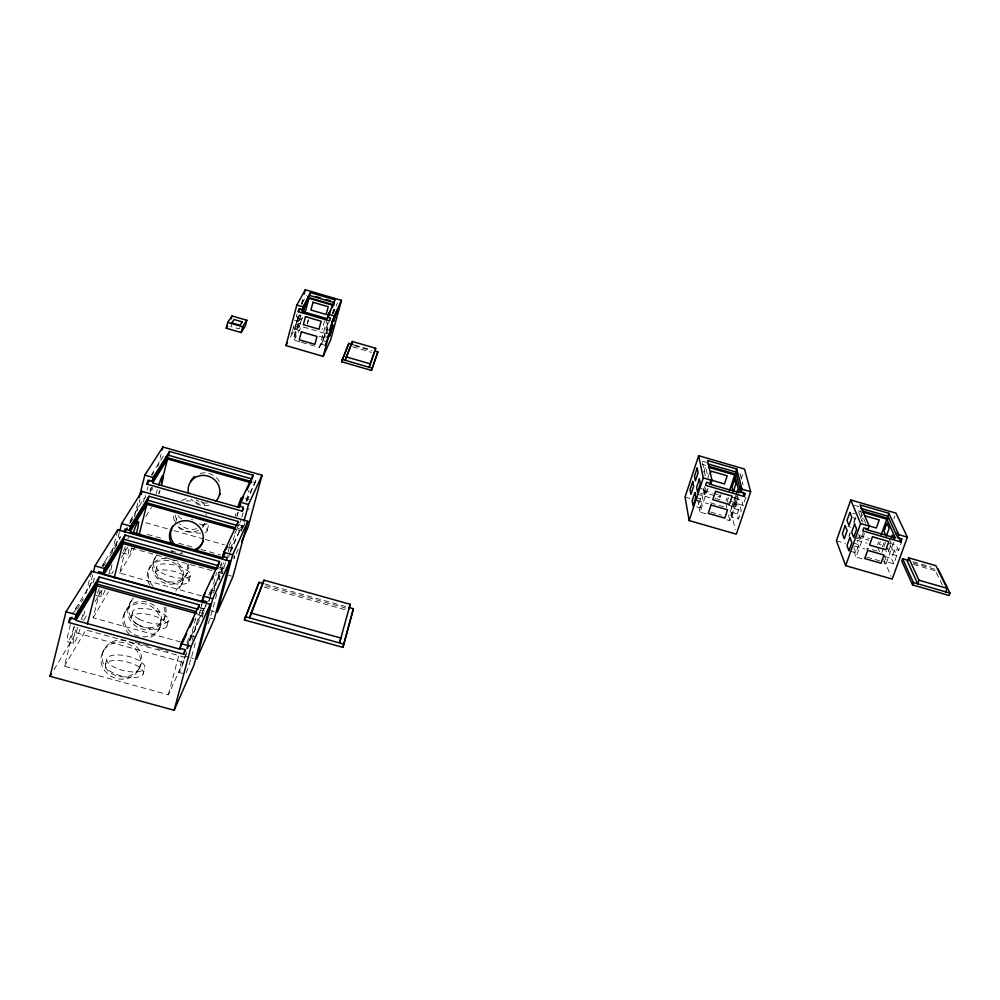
<?xml version="1.0" encoding="UTF-8"?>
<svg xmlns="http://www.w3.org/2000/svg" width="1000" height="1000" viewBox="0 0 1000 1000"><rect width="100%" height="100%" fill="white"/><g stroke="black" fill="none" stroke-linecap="round" stroke-linejoin="round"><path stroke-width="0.75" stroke-dasharray="5 3.75" d="M195.763 618.2L185.325 657.412L168.35 694.775L64.4 666.275L74.362 626.337M53.975 669.712L76.2 632.8L77.7 626.788M85.95 593.75L90.45 575.737M81.512 619.6L83.387 612.137M89.35 588.263L93.088 573.337M93.162 582.975L94.275 578.538L72.287 613.913M180.662 641.963L93.138 617.762L100.312 589.25M112.075 552.263L116.613 534.25M108.837 574.25L110.712 566.812M115.975 545.95L119.362 532.55M119.612 539.425L120.325 536.613L101.8 566.413M201.525 595.9L119.6 573.062L126.35 546.5M134.338 516.5L138.088 501.737M136.988 510.938L140.05 498.9M143.4 501.825L144.425 497.812L128.25 523.837M105.337 665.138L106.762 659.562M150.35 491.95L152.25 484.475M151.788 490.538L152.55 487.537M157.912 466.525L160.975 454.513M158.688 493.625L159.462 490.613M131.237 617.1L132.6 611.812M155.4 572.375L156.962 566.337M175.575 522.7L177.45 515.487M231.812 322.925L230.875 326.538L239.088 328.913L241.287 325.487M143.175 674.1A19.512 7.512 13.2 0 0 117.975 660.5A19.512 7.512 13.2 0 0 112.075 672.425A19.512 7.512 13.2 0 0 143.175 674.1L144.625 668.562A19.525 7.475 13.2 0 0 119.4 654.975A19.525 7.475 13.2 0 0 113.513 666.838A19.525 7.475 13.2 0 0 144.625 668.562M167.013 625.763L168.388 620.5M188.775 581.7A17.387 5.987 14 0 0 166.062 570.013A17.387 5.987 14 0 0 161.363 579.513A17.387 5.987 14 0 0 188.775 581.7L190.362 575.675A17.4 5.95 14 0 0 167.625 564.012A17.4 5.95 14 0 0 162.938 573.45A17.4 5.95 14 0 0 190.362 575.675M207.125 530.6L209.025 523.413M168.35 694.775L178.85 655.175M192.225 640.375L202.537 601.675M186.312 648.6L202.45 613.362L203.625 608.975L200.625 608.138M206.925 601.788L205.75 606.138L201.25 604.888M208.95 601.138L216.5 572.9M213.525 592.95L222.925 557.8M210.25 596.337L222.425 569.738L223.55 565.55L220.562 564.712M236.925 516.425L238.125 511.975M228.625 557.312L235.312 532.375M241.838 517.125L243.038 512.638M246.25 500.688L249.062 490.225M292.663 330.462L294.425 323.9L298.113 324.975L294.175 336.312L291.7 335.6M297.062 314.088L296.35 316.725L300.05 317.812L300.763 315.175M295.25 326.262L299.125 315.175L302.75 316.225L298.9 327.325L295.25 326.262L299.125 315.175M290.325 337.337L294.713 329.113L299.025 313.075M301.375 304.325L302.95 298.488M230.575 551.962L242 525.363L229.725 552.087M302.075 304.225L303.113 300.338L301.363 303.538M234.725 555.7L233.912 558.7L239.037 547.3M241.612 530.1L243.637 522.575M294.175 336.312L298.113 324.975M294.525 320.1L298.25 321.188L300.038 314.55M246.713 501.675L256.575 479L245.975 501.6M300.1 341.912L294.163 340.188L301.55 312.738M298.9 327.325L302.4 317.525M307.275 323.512L308.325 319.65M307.337 324.012L308.387 320.15M324.588 320.725L322.113 329.225L322.488 328.425M301.588 342.35L319.4 347.525L326.887 320.138M325.325 345.387L321.613 344.3L325.4 332.938L327.863 333.65M329.45 330.288L325.737 329.2L327.55 322.6M321.613 344.3L325.4 332.938M328.075 323.15L325.737 329.2M319.4 347.525L325.9 333.625L329.137 321.788M327.638 328.713L325.863 335.188L327.45 331.788M332.55 313.15L333.612 309.262L332.575 311.438M703.713 472.25L705.625 466.488L708.138 478.175M700.387 493.025L704.638 494.25L703.637 489.375L704.55 486.613M720.95 494.513L720.05 497.225L704.013 492.575L703.587 490.538L704.938 486.488M707.987 477.275L708.888 474.562M704.013 492.575L705.8 487.163M700.113 507.875L702.875 499.562L701.888 494.65L699.15 502.912L700.113 507.875L693.05 505.838M704.638 494.25L707.4 485.9M706.038 513.825L700.075 512.1L708.9 485.513M726.075 500.838L727.038 497.962M728.45 497.75L727.537 500.45L728.112 502.875M735.6 495.525L730.662 510.238L735.275 529.688M741.038 479.338L743.5 471.987M730.238 511.9L733.012 503.65L740.013 505.675L741.263 510.662L738.462 518.95L731.425 516.925L730.238 511.9L737.225 513.913L738.462 518.95M745.85 497.05L743.05 505.375L736 503.338L734.775 498.4L735.7 495.637M728.688 505.312L735.612 507.312L734.412 502.438L736.688 495.675M726.9 519.837L729.875 520.7L737.812 497.125M731.425 516.925L734.212 508.625L733.012 503.65M736 503.338L738.8 495M735.612 507.312L738.363 499.15L737.45 495.525M737.225 513.913L740.013 505.675M849.163 535.65L850.113 532.975M853.812 522.487L855.713 517.112M849 536.425L850.013 533.575M854.038 522.188L855.55 517.913M860.575 518.612L862 514.6M861.462 520.725L862.412 518.038M850.375 551.275L855.95 552.875L858.863 544.675L857.3 540.763M855.138 537.812L860.725 539.438L863.65 531.188M861.938 558.812L856.05 557.112L865.387 530.862M877.65 544.712L878.662 541.875M880.288 541.712L879.325 544.388L884.762 545.962M882.513 546.838L883.95 542.8M881.912 552.35L883.475 548M884 546.55L885.562 542.188M893.9 518.95L894.95 516.05M896.725 555.625L889.775 553.612L887.475 548.35L894.375 550.35L896.725 555.625L893.775 563.8L886.838 561.8L884.55 556.487L886.5 551.062M893.825 542.325L885.45 565.6L883.662 561.425M893.775 563.8L891.438 558.488L894.375 550.35M889.912 544.475L891.663 548.387L898.612 550.4L901.575 542.188M187.525 644.038L203.625 608.975M210.113 594.812L223.55 565.55M228.975 546.125L230.875 542.025M234.688 533.8L236.588 529.7M237.225 528.325L239.125 524.225M239.762 522.85L241.038 520.112M332.887 314L336.125 307.125M332.375 313.863L337.537 302.925M138.938 669.15A20.038 18.312 20.3 0 0 118.7 642.163A20.038 18.312 20.3 0 0 104.763 670.675A20.038 18.312 20.3 0 0 138.938 669.15L140.075 666.888A19.988 18.262 20.3 0 0 119.887 639.963A19.988 18.262 20.3 0 0 106 668.413A19.988 18.262 20.3 0 0 140.075 666.888M158.963 629.312L160 627.25A19.038 17.512 20.9 0 0 140.838 601.438A19.038 17.512 20.9 0 0 127.513 628.713A19.038 17.512 20.9 0 0 160 627.25M163.475 620.325L164.488 618.312M181.312 584.825L182.237 582.987M186.163 575.175L187.25 573.025M294.163 340.188L301.325 326.463L325.9 333.625M291.075 334.075L292.312 331.775L296 332.85M298.25 321.188L300.05 317.812M301.988 303.412L306.375 295.35M102.625 652.25L103.863 650.025M124.412 613.1L125.538 611.087M129.312 604.288L131.213 600.85M148.713 569.412L150.488 566.213M153.988 559.938L155.162 557.825M64.4 666.275L85.9 629.975L185.325 657.412M93.138 617.762L108.462 591.888M119.6 573.062L135.938 545.487M145.912 516.55L151.512 507.25M83.675 620.375L87.7 613.688M94.938 601.663L102.188 589.625M111.775 573.713L113.375 571.05M121.4 557.725L127.812 547.062M76.85 609.312L83.375 598.775M103.125 566.875L106.35 561.663M109.575 556.462L117.65 543.425M130.45 522.75L135.3 514.913M151.275 475.062L165.225 453.013M70.4 624.612A19.412 2.138 -73.4 0 0 67.438 641.712L73.662 643.438A19.4 2.075 -73.4 0 0 80.075 628.85M179.338 672.513L185.375 674.188M190.138 635.438L194.963 636.775M135.1 642.362L150.087 646.5M157.587 648.562L168.075 651.462M184.562 656.012L189.062 657.25M190.562 657.675L193.55 658.5M76.2 632.8L183.512 662.387M211.188 589.738L214.037 590.525M199.325 607.413L205.287 609.062M211.25 610.725L214.225 611.55M200.212 609.875L204.688 611.125M199.45 612.537L202.45 613.362M197.675 614.6L202.188 615.862M209.7 617.95L212.7 618.787M95.625 595.425L101.388 597.025M147.375 534.4L162.288 538.587M178.7 543.2L193.625 547.388M201.088 549.487L220.487 554.938M171.188 550.875L181.663 553.812M219.462 567.362L223.975 568.625M219.438 568.9L222.425 569.738M265.1 583.987L347.425 607.05M211.95 570.625L129.312 547.487A17.25 1.65 -73.7 0 0 132.35 546.975M217.963 572.312L222.463 573.575M228.475 575.262L231.488 576.1M265.712 585.7L345.887 608.15M264.237 587.112L346.525 610.15M122.088 552.825L128.6 554.637M239.037 524.825L243.525 526.087M237.925 528.5L240.925 529.338M237.812 529.95L241.75 531.062M145.688 522.7L172.463 530.225M173.938 530.65L203.688 539.012M205.175 539.438L224.513 544.875M229.025 547.062L232.9 548.162M252.575 481.9L255.562 482.75M245.387 498.738L249.325 499.85M847.913 526.438L850.638 527.225M731.425 497.137L738.363 499.15M700.825 488.562L703.637 489.375M734.775 498.4L741.775 500.425L743.05 505.375M889.338 543.162L896.237 545.163L898.612 550.4M703.587 490.538L712.312 493.062M713.763 493.488L718.125 494.75M859.287 535.625L869.338 538.538M857.3 536.95L868.812 540.288M730.288 501.25L734.412 502.438M715.35 498.462L721.35 500.2M696.575 493.888L711.087 498.088M857.087 540.325L867.113 543.237M695.8 497.512L702.875 499.562M734.212 508.625L741.263 510.662M853.288 543.05L858.863 544.675M710.588 502.9L727.075 507.675M877.087 551.038L866.737 548.05L867.675 550.312M912.95 561.725L930.675 566.85M685.05 497.05L690.938 498.75M696.812 500.45L708.587 503.85M836.388 540.8L845.387 543.4M854.388 546L864.887 549.038M913.088 562.95L934.625 569.175L942.487 585.2M913.587 564.462L935.738 570.862M884.55 556.487L891.438 558.488M710.812 512.087L721.3 515.125M866.762 557.125L880.062 560.962M297.038 322.912L300.663 323.975M354.65 345.05L370.613 349.7M293.825 327.675L296.3 328.4M323.775 336.4L327.488 337.488M354.363 345.7L371.85 350.8M294.713 329.113L300.475 330.788M319.2 336.25L324.963 337.925M352.575 346.863L371.438 352.362M323.263 340.788L326.938 341.863M702.138 461.087L706.625 462.4M854.4 505.375L858.838 506.662M702.65 464.487L705.65 465.363M858.062 510.8L860.938 511.625M852.575 513.237L855.3 514.025M853.225 517.775L855.975 518.575M297.35 318.463L301 319.538M888.988 538.337L891.275 543.438L888.375 551.5L886.675 547.638M883.8 559.425L891.012 576.275M877.738 547.525L879.513 551.688M860.312 510.712L866.363 524.975M858.662 512.225L862.887 522.25M858.612 534.263L860.725 539.438M853.875 547.625L855.95 552.875M853.9 551.613L856.05 557.112M740.013 473.425L743.037 484.888M725.925 503.7L726.912 507.95M728.562 515.037L729.875 520.7M719.587 495.175L720.05 497.225M702.45 462.6L705.325 476.213M697.738 499.95L700.075 512.1M204.85 523.425A16.575 15.475 23.3 0 1 202.662 525.688M196.912 528.713A16.575 15.475 23.3 0 1 179.513 523.812M176.663 519.688A16.575 15.475 23.3 0 1 175.238 515.075M181.575 500.775A16.575 15.475 23.3 0 1 187.65 498.312M201.025 501.425A16.575 15.475 23.3 0 1 206.35 507.775M204.975 523.725A16.65 15.537 23.3 0 1 202.362 527.463M198.487 530.363A16.65 15.537 23.3 0 1 177.938 526.663M174.438 521.013A16.65 15.537 23.3 0 1 173.675 513.413M186.112 501.075A16.65 15.537 23.3 0 1 202.037 506.413M206 513.65A16.65 15.537 23.3 0 1 206.3 515.212M238.088 512.612A16.062 0.887 -73.9 0 1 237.213 515.65M235.188 516.413A16.062 0.887 -73.9 0 1 236 513.513M249.05 508.413A16.062 0.812 -74 0 1 248.713 509.7M244.963 522.688A16.062 0.812 -74 0 1 243.35 527.55M241.788 530.075A16.062 0.812 -74 0 1 243.375 522.987M150.9 487.95A16.125 1.538 -73.9 0 1 150.013 491M145.213 497.95A16.125 1.538 -73.9 0 1 145.762 495.425M147.15 490A16.125 1.538 -73.9 0 1 148 486.975M152.113 475.175A16.125 1.538 -73.9 0 1 153.8 472.788M160.087 490.55A16.125 1.462 -73.9 0 1 159.2 493.587M156.075 494.062A16.125 1.462 -73.9 0 1 157.325 489.613M207.488 503.025A15.962 14.963 24 0 1 196.213 499.837M200.162 473.45A15.962 14.963 24 0 1 220.312 483.688M209.188 505.125A16.025 15.012 23.9 0 1 191.325 499.125M207.262 523.862A16.287 5.2 14.3 0 1 200.125 524.4M181.775 518.9A16.287 5.2 14.3 0 1 177.875 515.062M199.412 523.862A16.262 5.25 14.3 0 1 204.988 532.5M200.662 533.162A16.262 5.25 14.3 0 1 177.6 526.237M129.525 523.488A17.25 1.7 -73.7 0 1 131.962 519.925M128.438 537.238A17.25 1.7 -73.7 0 1 127.95 538.875M125.375 546.55A17.25 1.7 -73.7 0 1 122.475 552.675M187.237 564.475A17.812 16.513 21.9 0 1 165.912 583.525A17.812 16.513 21.9 0 1 156.762 555.95M171.075 550.938A17.812 16.513 21.9 0 1 172.712 551.175M188.637 564.012A17.763 16.462 21.9 0 1 167.05 581.35A17.763 16.462 21.9 0 1 156.85 555.1M181.4 552.337A17.763 16.462 21.9 0 1 182.787 553.438M191.438 519.462A17.025 15.862 22.6 0 1 192.887 519.938M234.137 555.962A17.175 0.887 -73.9 0 1 233.8 557.288M228.8 547.212A17.188 0.938 -73.9 0 1 228.312 551.675M227.387 555.487A17.188 0.938 -73.9 0 1 227.037 556.85M225.438 562.7A17.188 0.938 -73.9 0 1 222.087 573.625M220.05 579.125A17.188 0.938 -73.9 0 1 223.475 562.775M149.8 585.138A18.038 16.7 21.7 0 1 155.2 562.525A18.038 16.7 21.7 0 1 179.6 568.075A18.038 16.7 21.7 0 1 175.837 591.062M153.025 586.15A18 16.663 21.7 0 1 155.188 561.35A18 16.663 21.7 0 1 181.213 567.275A18 16.663 21.7 0 1 173.637 590.85M164.025 607.312A18.875 17.375 21 0 1 155.05 628.288A18.875 17.375 21 0 1 131.188 621.663A18.875 17.375 21 0 1 133.562 598.85M165.588 607.075A18.837 17.337 21.1 0 1 143.112 627.075A18.837 17.337 21.1 0 1 133.338 598.112M208.762 595.3A18.2 1.025 -73.8 0 1 210.25 595.65M209.213 599.8A18.2 1.025 -73.8 0 1 208.825 601.237M202.237 617.55A18.2 1.025 -73.8 0 1 205.688 604.975M216.65 593.837A18.2 0.975 -73.8 0 1 212.338 610.413A18.2 0.975 -73.8 0 1 207.413 625.15M102.888 565.775A18.288 1.9 -73.6 0 1 106.237 560.887M99.288 588.5A18.288 1.9 -73.6 0 1 96.35 594.875M111.9 564.6A18.275 1.85 -73.6 0 1 110.05 573.713M105 590.087A18.275 1.85 -73.6 0 1 102 589.7M74.525 612.038A19.412 2.138 -73.4 0 1 78.875 605.013M74.025 627.175A19.412 2.138 -73.4 0 1 67.438 641.712M84.637 611.087A19.4 2.075 -73.4 0 1 82.675 619.913M73.637 643.425A19.4 2.075 -73.4 0 1 76.05 628.088M186.912 643.112A19.312 1.15 -73.7 0 1 190.25 635.712A19.312 1.15 -73.7 0 1 187.375 648.85M185.9 654.062A19.312 1.15 -73.7 0 1 179.462 672.438A19.312 1.15 -73.7 0 1 182.525 657.475M195.263 643.088A19.312 1.1 -73.7 0 1 186.188 672.85M129.375 633.962A19.087 17.55 20.9 0 1 129.688 606.85A19.087 17.55 20.9 0 1 158.138 613.288A19.087 17.55 20.9 0 1 148.062 638.2M137.637 624.375A18.4 6.7 13.6 0 0 166.812 626.337A18.4 6.7 13.6 0 0 142.9 613.737A18.4 6.7 13.6 0 0 137.637 624.375M139.012 619.062A18.413 6.662 13.6 0 0 168.188 621.062A18.413 6.662 13.6 0 0 144.25 608.488A18.413 6.662 13.6 0 0 139.012 619.062"/><path stroke-width="1.5" d="M50 676.3L65.975 611.812L91.575 571.225L210.25 604.288L193.938 665.263L174.137 710.263L50 676.3L51.588 673.662M185.662 650.013L183.725 654.237L68.7 622.487L69.85 617.85L74.875 619.237L98.088 581.438L99.2 576.987L199.312 604.85L198.137 609.263L98.088 581.438M74.875 619.237L76.037 614.587L99.2 576.987M76.988 615.8L78.138 611.175M90.825 574.225L91.575 571.225M93.462 571.838L94.95 565.875L117.75 529.75L229.788 561.188L214.2 619.2L196.55 659.325L212.775 598.725L229.788 561.188M87.375 624.1L96.975 585.875L196.962 613.675M98.588 571.6L103.312 572.913L104.425 568.513L125.037 535.05L219.525 561.55L218.787 564.338M105.188 569.862L106.287 565.475M116.988 532.75L117.75 529.75M119.738 531.062L121.613 523.612L141.962 491.362L247.875 521.3L232.987 576.525L217.2 612.388L232.675 554.812L247.875 521.3M124.312 531.825L125.025 529.05L129.475 530.3L147.912 500.262L148.938 496.25L238.238 521.475L237.175 525.462L147.912 500.262M114.188 577.925L122.9 543.488L215.787 569.513M103.312 572.913L123.975 539.275L125.037 535.05M129.475 530.3L130.538 526.125L148.938 496.25M131.15 527.587L132.2 523.413M139.213 497.3L144.825 475.15L162.9 447.013L262.062 475.25L248 527.35L241.6 541.6M141.2 494.375L141.962 491.362M243.538 508.438L242.275 511.138L147 484.175L148 480.25L152.162 481.438L168.525 455.238L169.5 451.45L253.088 475.238L252.075 479L168.525 455.238M152.162 481.438L153.162 477.5L169.5 451.45M139.35 533.825L146.888 504.288L236.1 529.45M153.637 479.075L154.637 475.15M162.125 450.012L162.9 447.013M161.388 483.088L167.562 459.012L251.075 482.762M226.2 328.2L227.7 322.4L232.025 315.963L246.812 320.275L245.312 325.988L241.163 332.55L226.2 328.2L227.638 326.025M231.275 318.837L232.025 315.963M241.163 332.55L242.675 326.763L246.812 320.275M183.725 654.237L184.95 649.65L179.963 648.275L181.188 643.662L199.312 604.85M181.925 643.575L182.838 640.138M206.925 601.788L202.225 600.475L203.388 596.112L219.525 561.55M204.088 595.875L204.85 592.975M174.137 710.263L191.15 646.425L210.25 604.288M226.412 560.475L227.15 557.712L222.725 556.475L223.837 552.325L238.238 521.475M225.138 549.538L222.725 556.475M242.275 511.138L243.325 507.25L239.2 506.075L240.238 502.175L253.088 475.238M240.7 502.337L241.4 499.75M285.95 345.562L296.837 305L305.3 289.738L341.488 300.35L330.725 339.613L323.137 356.375L285.95 345.562L287.413 342.825M298.263 311.7L299.05 308.788L302.038 309.662L310.45 292.625L335.125 299.862L327.45 317.087L330.438 317.962L329.637 320.863L298.263 311.7L299.738 309M304.125 294.113L305.3 289.738M244.037 521.075L248.5 504.513L262.062 475.25M302.038 309.662L310.45 292.625M302.725 308.4L303.512 305.487M304.925 313.113L308.925 298.288L333.587 305.512M263.6 583.562L259.113 582.312L244.387 619.95L342.925 647.362L353.413 608.725L348.913 607.463M342.925 647.362L353.413 608.725M328.062 315.812L328.862 312.913M259.113 582.312L244.387 619.95M250.987 613.013L249.65 617.913L264.037 580.163L350.2 604.3L339.513 642.925L340.913 638.075L250.987 613.013L264.037 580.163M323.137 356.375L334.212 315.938L341.488 300.35M374.963 350.975L377.875 351.825L371.463 370.412L341.55 361.725L348.837 343.363L353.2 344.625M348.837 343.363L341.55 361.725M352.375 341.5L345.15 360.288L352.375 341.5L375.7 348.3L369.137 367.262L375.7 348.3M371.463 370.412L377.875 351.825M348.862 608.987L350.2 604.3M698.65 455.7L685.05 497.05L689.163 520.588L736.338 534.175L750.688 491.7L744.5 469.05L698.65 455.7L703.263 477.938L689.163 520.588M710.212 473.837L711.112 471.125L727.2 475.788L724.488 483.938L711.338 480.125M710.95 483.525L711.963 480.462L707.588 460.538L736.737 469.012L742.013 489.175L740.987 492.225L745.325 493.488L744.287 496.538L705.588 485.312L706.6 482.262L710.95 483.525L710.4 480.975M729.45 490.775L734.75 474.95L708.538 467.325M740.987 492.225L735.738 471.987L736.737 469.012M736.625 492.887L737.55 490.125L738.175 492.562M740.312 489.663L741.338 486.613M850.75 499.975L836.388 540.8L845.675 565.675L892.225 579.087L907.375 537.163L895.987 513.138L850.75 499.975L860.6 523.587L845.675 565.675M869.188 526.075L868.112 529.1L863.825 527.85L862.75 530.875L900.925 541.938L902.013 538.925L897.725 537.688L887.85 516.213L888.888 513.288L860.138 504.913L869.188 526.075L860.6 523.587M881.2 534.775L886.8 519.15L862.375 512.05M886.287 536.312L889.188 528.212L886.912 523.212L884.025 531.263L885.725 535.05M891.287 537.725L892.275 535L894.038 538.875M896.475 534.963L897.562 531.962M897.725 537.688L898.812 534.675L888.888 513.288M908.512 560.438L902.613 558.737L901.775 561.05L912.562 584.938L949.125 595.475L950 593.1L938.062 568.987M908.612 557.812L907.35 561.287L917.675 583.787L918.975 580.212L908.612 557.812L935.9 565.7L947.075 588.325L945.763 591.888M912.562 584.938L913.425 582.562L902.613 558.737M325.325 345.387L329.087 334.012L327.488 337.488M329.45 330.288L333.2 318.975L331.625 322.362M179.963 648.275L181.612 644.725M182.887 642L186.7 633.812M189.875 627L193.688 618.812M202.225 600.475L203.7 597.325M212.013 579.475L213.287 576.725M217.125 568.488L218.412 565.737L123.975 539.275M226 549.438L227.312 546.625M224.812 553.75L222.925 557.8L130.087 531.737L146.888 504.288M239.2 506.075L240.362 503.638M241.012 502.262L243.612 496.788M246.875 489.95L251.425 480.375M240.625 504.762L239.312 507.512L152.637 482.975L167.562 459.012M329.8 313.425L327.275 318.7L301.95 311.3L308.925 298.288M327.45 317.087L330.588 310.562M331.838 307.938L334.35 302.688L309.688 295.462M96.975 585.875L75.838 620.413L180.4 649.3M122.9 543.488L104.087 574.25L202.537 601.675M68.7 622.487L71.963 617.212M124.775 531.912L127.2 527.987M147 484.175L149.462 480.262M65.975 611.812L76.037 614.587M181.188 643.662L191.15 646.425M94.95 565.875L104.425 568.513M203.388 596.112L212.775 598.725M245.275 616.688L343.862 644.137M96.15 583.812L196.462 611.7M121.613 523.612L130.538 526.125M223.837 552.325L232.675 554.812M122.25 541.663L217.95 568.475M146.4 502.675L234.925 527.65M165.75 457.212L251.075 481.475M144.825 475.15L153.162 477.5M240.238 502.175L248.5 504.513M913.425 582.562L950 593.1M709.388 484.025L739.287 492.7L734.75 474.95M865.9 529.412L895.4 537.962L886.8 519.15M918.975 580.212L947.075 588.325M227.7 322.4L242.675 326.763M346.1 356.838L370.112 363.825M708.062 463.938L735.738 471.987M860.537 508.275L887.85 516.213M342.175 359.425L372.1 368.125M708.65 466.238L737.138 474.513M862.25 510.887L888.875 518.638M864.812 515.775L879.237 519.963L876.363 528L869.163 525.913M703.263 477.938L711.963 480.462M742.013 489.175L750.688 491.7M898.812 534.675L907.375 537.163M315.8 296.562L320.15 297.825M325.95 299.525L330.3 300.8M307.8 297.262L333.875 304.9M296.837 305L302.825 306.75M328.237 314.188L334.212 315.938M899.062 537.9L900.925 541.938M743.162 492.225L744.287 496.538M237.825 507.375A16.062 0.887 -73.9 0 1 241.4 499.387M158.75 485A16.125 1.462 -73.9 0 1 162.925 475.35A16.125 1.462 -73.9 0 1 161.562 485.025M190.987 481.062A15.962 14.963 24 0 1 194.613 476.4M220.3 493.612A15.962 14.963 24 0 1 219.75 494.888M188.55 493.4A16.025 15.012 23.9 0 1 207.787 476.025A16.025 15.012 23.9 0 1 215.875 501.138M133.05 533.812A17.25 1.65 -73.7 0 1 138.275 521.538A17.25 1.65 -73.7 0 1 136.213 534.362M203.337 540.812A17.025 15.862 22.6 0 1 192.987 550.2M173.975 543.862A17.025 15.862 22.6 0 1 172.75 526.188M171.925 544.438A17.075 15.9 22.5 0 1 177.1 522.9A17.075 15.9 22.5 0 1 200.188 528.2A17.075 15.9 22.5 0 1 196.55 550.087M305.025 304.613L302.913 312.438L306.75 301.4L305.025 304.613M301.388 331.875L299.237 339.812L314.862 344.363L317.025 336.425L301.388 331.875M305.487 316.663L303.337 324.637L318.988 329.2L321.163 321.238L305.487 316.663M313.025 302.275L310.925 310.038L326.125 314.475L328.237 306.725L313.025 302.275M331.637 328.475L329.5 336.25L333.175 325.112L331.637 328.475M335.712 313.587L333.575 321.4L337.225 310.325L335.712 313.587M692.75 481.463L690.062 489.6L690.95 494.387L693.65 486.2L692.75 481.463M697.15 468.088L694.463 476.262L695.375 480.962L698.088 472.738L697.15 468.088M694.875 492.612L692.138 500.887L693.05 505.838L695.8 497.512L694.875 492.612M699.35 479.038L696.612 487.35L697.562 492.212L700.325 483.85L699.35 479.038M711.038 505.037L708.25 513.387L724.788 518.162L727.575 509.825L711.038 505.037M715.6 491.337L712.8 499.712L729.362 504.5L732.175 496.138L715.6 491.337M734.725 479L731.988 487.15L733.175 491.925L735.925 483.725L734.725 479M845.188 525.638L842.35 533.688L844.312 538.75L847.163 530.662L845.188 525.638M849.837 512.45L847 520.513L848.988 525.5L851.85 517.375L849.837 512.45M849.85 537.463L846.963 545.625L848.988 550.862L851.888 542.65L849.85 537.463M854.587 524.062L851.688 532.263L853.75 537.413L856.663 529.163L854.587 524.062M867.675 550.312L864.725 558.562L881.038 563.263L883.988 555.037L867.675 550.312M872.5 536.788L869.538 545.062L885.875 549.788L888.838 541.525L872.5 536.788M242.225 321.9L240.025 325.312L231.812 322.925L234.062 319.525L242.225 321.9"/></g></svg>
